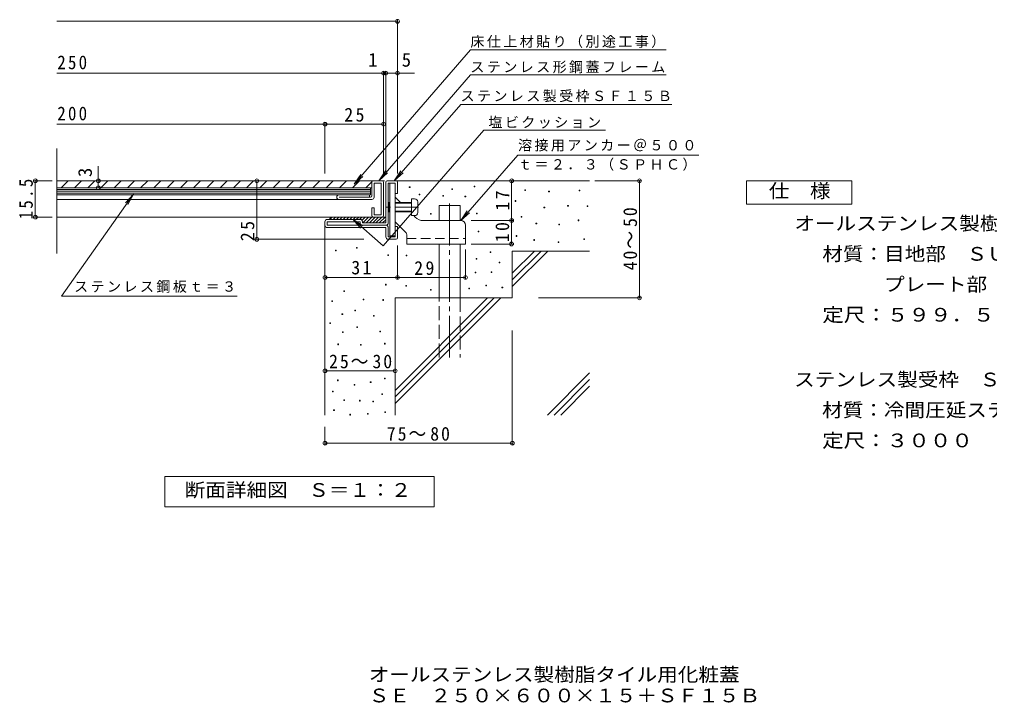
# Model space of a CAD drawing. Units: millimetres, scale not verified. Extents: x -316 to 305, y -274 to 240.
# Drawn here: x -316.5 to 97.8, y -273.5 to 18.1 of the extents above; entities that cross this region are included whole.
import ezdxf
from ezdxf.enums import TextEntityAlignment as Align

# ---------------------------------------------------------------- set-up
doc = ezdxf.new("R2010")
doc.units = ezdxf.units.MM
doc.header["$LTSCALE"] = 2
doc.header["$PDMODE"] = 32
doc.header["$PDSIZE"] = 1.6
for name, pattern in [('CHAIN1', [8, 5, -1, 1, -1]), ('CHAIN2', [12, 9, -1, 1, -1]), ('DASHED2', [3, 2, -1]), ('DASHED3', [4, 3, -1])]:
    doc.linetypes.add(name, pattern=pattern)
for name, color, linetype, lineweight in [('D-0', 7, 'Continuous', 9), ('D-1', 2, 'Continuous', 9), ('D-2', 3, 'Continuous', 9), ('D-3', 3, 'Continuous', 9), ('D-4', 7, 'Continuous', 9), ('D-5', 7, 'Continuous', 9), ('D-6', 6, 'Continuous', 9), ('D-9', 4, 'Continuous', 9), ('D-A', 2, 'Continuous', 9)]:
    doc.layers.add(name, color=color, linetype=linetype, lineweight=lineweight)
doc.layers.add('F-4', color=2, linetype='Continuous')
doc.styles.add('ＭＳ ゴシック', font='')
doc.styles.get('ＭＳ ゴシック').set_extended_font_data('MS Gothic')

msp = doc.modelspace()

# ---------------------------------------------------------------- linework, layer by layer
at = {"layer": 'D-0'}
for points in [[(-149.97, -53.686), (-149.97, -53.386), (-149.67, -53.386), (-149.67, -53.686)], [(-122.283, -53.391), (-122.283, -53.091), (-121.983, -53.091), (-121.983, -53.391)], [(-145.721, -56.846), (-145.721, -56.546), (-145.421, -56.546), (-145.421, -56.846)], [(-135.683, -57.371), (-135.683, -57.071), (-135.383, -57.071), (-135.383, -57.371)], [(-131.795, -54.471), (-131.795, -54.171), (-131.495, -54.171), (-131.495, -54.471)], [(-126.206, -57.706), (-126.206, -57.406), (-125.906, -57.406), (-125.906, -57.706)], [(-100.626, -54.97), (-100.626, -54.67), (-100.326, -54.67), (-100.326, -54.97)], [(-90.475, -55.512), (-90.475, -55.211), (-90.175, -55.211), (-90.175, -55.512)], [(-77.482, -55.105), (-77.482, -54.805), (-77.182, -54.805), (-77.182, -55.105)], [(-104.796, -59.576), (-104.796, -59.275), (-104.496, -59.275), (-104.496, -59.576)], [(-92.467, -62.388), (-92.467, -62.088), (-92.167, -62.088), (-92.167, -62.388)], [(-82.354, -61.602), (-82.354, -61.302), (-82.054, -61.302), (-82.054, -61.602)], [(-73.996, -61.754), (-73.996, -61.454), (-73.696, -61.454), (-73.696, -61.754)], [(-140.948, -65.062), (-140.948, -64.762), (-140.648, -64.762), (-140.648, -65.062)], [(-121.334, -64.931), (-121.334, -64.631), (-121.034, -64.631), (-121.034, -64.931)], [(-102.16, -66.267), (-102.16, -65.967), (-101.86, -65.967), (-101.86, -66.267)], [(-95.889, -69.182), (-95.889, -68.882), (-95.589, -68.882), (-95.589, -69.182)], [(-86.093, -69.652), (-86.093, -69.352), (-85.793, -69.352), (-85.793, -69.652)], [(-77.888, -67.828), (-77.888, -67.528), (-77.588, -67.528), (-77.588, -67.828)], [(-120.55, -72.646), (-120.55, -72.346), (-120.25, -72.346), (-120.25, -72.646)], [(-104.305, -74.511), (-104.305, -74.211), (-104.005, -74.211), (-104.005, -74.511)], [(-96.837, -76.22), (-96.837, -75.92), (-96.536, -75.92), (-96.536, -76.22)], [(-86.395, -77.165), (-86.395, -76.865), (-86.096, -76.865), (-86.096, -77.165)], [(-75.451, -75.814), (-75.451, -75.514), (-75.151, -75.514), (-75.151, -75.814)], [(-181.494, -80.671), (-181.494, -80.371), (-181.194, -80.371), (-181.194, -80.671)], [(-172.505, -79.567), (-172.505, -79.266), (-172.205, -79.266), (-172.205, -79.567)], [(-159.163, -82.643), (-159.163, -82.343), (-158.863, -82.343), (-158.863, -82.643)], [(-151.34, -82.859), (-151.34, -82.559), (-151.04, -82.559), (-151.04, -82.859)], [(-115.488, -81.374), (-115.488, -81.074), (-115.188, -81.074), (-115.188, -81.374)], [(-121.466, -84.226), (-121.466, -83.926), (-121.166, -83.926), (-121.166, -84.226)], [(-111.594, -85.805), (-111.594, -85.505), (-111.293, -85.505), (-111.293, -85.805)], [(-121.861, -90.149), (-121.861, -89.849), (-121.561, -89.849), (-121.561, -90.149)], [(-114.97, -89.921), (-114.97, -89.621), (-114.67, -89.621), (-114.67, -89.921)], [(-160.169, -95.283), (-160.169, -94.983), (-159.868, -94.983), (-159.868, -95.283)], [(-177.94, -98.048), (-177.94, -97.748), (-177.64, -97.748), (-177.64, -98.048)], [(-151.453, -95.803), (-151.453, -95.503), (-151.153, -95.503), (-151.153, -95.803)], [(-140.946, -97.528), (-140.946, -97.228), (-140.646, -97.228), (-140.646, -97.528)], [(-124.626, -96.863), (-124.626, -96.563), (-124.326, -96.563), (-124.326, -96.863)], [(-117.345, -95.662), (-117.345, -95.362), (-117.045, -95.362), (-117.045, -95.662)], [(-110.409, -96.468), (-110.409, -96.168), (-110.109, -96.168), (-110.109, -96.468)], [(-183.103, -102.392), (-183.103, -102.092), (-182.803, -102.092), (-182.803, -102.392)], [(-169.646, -101.602), (-169.646, -101.302), (-169.346, -101.302), (-169.346, -101.602)], [(-161.353, -101.833), (-161.353, -101.533), (-161.053, -101.533), (-161.053, -101.833)], [(-178.73, -107.921), (-178.73, -107.621), (-178.43, -107.621), (-178.43, -107.921)], [(-173.201, -106.341), (-173.201, -106.041), (-172.901, -106.041), (-172.901, -106.341)], [(-183.97, -111.72), (-183.97, -111.42), (-183.67, -111.42), (-183.67, -111.72)], [(-165.302, -108.546), (-165.302, -108.246), (-165.002, -108.246), (-165.002, -108.546)], [(-178.532, -115.622), (-178.532, -115.322), (-178.232, -115.322), (-178.232, -115.622)], [(-172.411, -113.45), (-172.411, -113.149), (-172.111, -113.149), (-172.111, -113.45)], [(-162.538, -115.26), (-162.538, -114.96), (-162.238, -114.96), (-162.238, -115.26)], [(-180.507, -120.756), (-180.507, -120.455), (-180.207, -120.455), (-180.207, -120.756)], [(-170.831, -120.953), (-170.831, -120.653), (-170.531, -120.653), (-170.531, -120.953)], [(-160.586, -120.466), (-160.586, -120.166), (-160.286, -120.166), (-160.286, -120.466)], [(-180.704, -136.122), (-180.704, -135.822), (-180.404, -135.822), (-180.404, -136.122)], [(-166.626, -136.865), (-166.626, -136.565), (-166.326, -136.565), (-166.326, -136.865)], [(-160.563, -135.332), (-160.563, -135.032), (-160.263, -135.032), (-160.263, -135.332)], [(-182.726, -140.861), (-182.726, -140.561), (-182.426, -140.561), (-182.426, -140.861)], [(-173.596, -138.097), (-173.596, -137.797), (-173.296, -137.797), (-173.296, -138.097)], [(-177.916, -144.577), (-177.916, -144.277), (-177.616, -144.277), (-177.616, -144.577)], [(-171.226, -144.81), (-171.226, -144.51), (-170.926, -144.51), (-170.926, -144.81)], [(-165.532, -145.136), (-165.532, -144.836), (-165.232, -144.836), (-165.232, -145.136)], [(-161.748, -142.046), (-161.748, -141.746), (-161.448, -141.746), (-161.448, -142.046)], [(-182.284, -148.921), (-182.284, -148.621), (-181.984, -148.621), (-181.984, -148.921)], [(-175.338, -150.78), (-175.338, -150.48), (-175.038, -150.48), (-175.038, -150.78)], [(-167.811, -150.478), (-167.811, -150.178), (-167.511, -150.178), (-167.511, -150.478)], [(-160.492, -149.688), (-160.492, -149.388), (-160.192, -149.388), (-160.192, -149.688)]]:
    msp.add_lwpolyline(points, close=True, dxfattribs=at)
at = {"layer": 'D-1'}
for p, q in [((-159.995, -68.78), (-159.995, -51.38)), ((-159.395, -50.78), (-155.595, -50.78)), ((-158.996, -68.78), (-158.996, -51.78)), ((-158.996, -51.78), (-155.995, -51.78)), ((-154.996, -51.38), (-154.996, -56.28)), ((-185.996, -69.78), (-185.996, -68.28)), ((-170.995, -67.28), (-184.995, -67.28)), ((-184.995, -69.78), (-184.995, -68.28)), ((-170.995, -68.28), (-184.995, -68.28)), ((-159.996, -69.78), (-184.995, -69.78)), ((-170.995, -68.78), (-170.995, -68.28)), ((-169.995, -68.28), (-169.995, -68.78)), ((-159.995, -68.78), (-169.995, -68.78)), ((-154.996, -70.28), (-155.995, -70.28)), ((-155.995, -74.78), (-155.995, -70.28)), ((-154.996, -75.18), (-154.996, -70.28)), ((-184.995, -70.78), (-159.995, -70.78)), ((-159.995, -74.78), (-159.995, -70.78)), ((-158.996, -70.78), (-158.996, -74.78)), ((-158.996, -74.78), (-155.995, -74.78)), ((-158.995, -75.78), (-155.595, -75.78))]:
    msp.add_line(p, q, dxfattribs=at)
msp.add_lwpolyline([(-154.996, -56.28), (-155.995, -56.28), (-155.995, -51.78)], dxfattribs=at)
for centre, radius, start, end in [((-159.395, -51.38), 0.6, 90, 180), ((-155.595, -51.38), 0.6, 0, 90), ((-184.995, -68.28), 1, 90, 180), ((-184.995, -69.78), 1, 180, 270), ((-170.995, -68.28), 1, 0, 90), ((-169.995, -68.78), 1, 180, 270), ((-159.996, -68.78), 1, 270, 0), ((-159.996, -70.78), 1, 0, 90), ((-158.995, -74.78), 1, 180, 270), ((-155.595, -75.18), 0.6, 270, 0)]:
    msp.add_arc(centre, radius, start, end, dxfattribs=at)
at = {"layer": 'D-2'}
for p, q in [((-300.529, -81.829), (-300.529, -37.04)), ((-161.695, -50.78), (-165.295, -50.78)), ((-164.995, -51.78), (-164.995, -57.78)), ((-161.995, -51.78), (-164.995, -51.78)), ((-161.995, -65.28), (-161.995, -51.78)), ((-160.995, -51.48), (-160.995, -65.58)), ((-166.495, -57.78), (-179.995, -57.78)), ((-166.995, -56.78), (-166.995, -57.78)), ((-300.529, -58.78), (-165.995, -58.78)), ((-161.695, -66.28), (-300.529, -66.28)), ((-165.995, -62.28), (-164.995, -62.28)), ((-165.995, -65.58), (-165.995, -62.28)), ((-164.995, -62.28), (-164.995, -65.28)), ((-164.995, -65.28), (-161.995, -65.28))]:
    msp.add_line(p, q, dxfattribs=at)
at = {"layer": 'D-2', "color": 4}
for p, q in [((-300.529, -53.78), (-165.995, -53.78)), ((-166.495, -53.78), (-166.495, -56.78)), ((-300.529, -54.53), (-166.495, -54.53)), ((-300.529, -55.28), (-166.495, -55.28)), ((-300.529, -56.03), (-166.495, -56.03)), ((-300.529, -56.78), (-166.495, -56.78))]:
    msp.add_line(p, q, dxfattribs=at)
at = {"layer": 'D-2'}
msp.add_lwpolyline([(-300.529, -50.78), (-165.995, -50.78), (-165.995, -57.28)], dxfattribs=at)
for centre, radius, start, end in [((-165.295, -51.48), 0.7, 90, 180), ((-161.695, -51.48), 0.7, 0, 90), ((-179.995, -57.78), 1, 90, 270), ((-166.495, -57.28), 0.5, 270, 0), ((-165.995, -57.78), 1, 270, 0), ((-165.295, -65.58), 0.7, 180, 270), ((-161.695, -65.58), 0.7, 270, 0)]:
    msp.add_arc(centre, radius, start, end, dxfattribs=at)
at = {"layer": 'D-3'}
for p, q in [((-158.295, -51.78), (-158.295, -74.28)), ((-158.295, -51.78), (-155.995, -51.78)), ((-155.995, -51.78), (-155.995, -74.28)), ((-153.696, -60.08), (-155.995, -57.78)), ((-147.46, -66.316), (-148.095, -65.68)), ((-151.581, -72.73), (-155.995, -68.316)), ((-127.995, -67.78), (-143.924, -67.78)), ((-125.996, -69.78), (-125.996, -77.78)), ((-158.295, -74.28), (-155.995, -74.28)), ((-150.995, -74.144), (-150.995, -77.78)), ((-150.995, -77.78), (-125.996, -77.78))]:
    msp.add_line(p, q, dxfattribs=at)
at = {"layer": 'D-3', "linetype": 'CHAIN1'}
msp.add_line((-146.008, -62.08), (-159.742, -62.08), dxfattribs=at)
at = {"layer": 'D-3', "linetype": 'DASHED2'}
msp.add_line((-150.995, -75.48), (-125.996, -75.48), dxfattribs=at)
at = {"layer": 'D-3'}
for centre, radius, start, end in [((-143.924, -62.78), 5, 225, 270), ((-127.995, -69.78), 2, 0, 90), ((-152.995, -74.144), 2, 0, 45.00024)]:
    msp.add_arc(centre, radius, start, end, dxfattribs=at)
at = {"layer": 'D-4'}
for p, q in [((-300.529, 17.293), (-154.996, 17.293)), ((-154.996, -47.689), (-154.996, 17.893)), ((-300.529, -4.846), (-147.778, -4.846)), ((-160.995, -47.689), (-160.995, -4.246)), ((-159.995, -47.689), (-159.995, -4.246)), ((-300.529, -26.596), (-185.995, -26.596)), ((-185.995, -47.689), (-185.995, -25.996)), ((-185.995, -26.596), (-160.995, -26.596)), ((-282.789, -53.78), (-282.789, -44.488)), ((-302.47, -50.78), (-310.297, -50.78)), ((-309.697, -66.28), (-309.697, -50.78)), ((-160.624, -50.78), (-215.692, -50.78)), ((-215.092, -75.78), (-215.092, -50.78)), ((-106.281, -67.78), (-106.281, -50.78)), ((-70.789, -50.78), (-51.058, -50.78)), ((-51.658, -100.78), (-51.658, -50.78)), ((-302.47, -66.28), (-310.297, -66.28)), ((-123.63, -67.78), (-105.681, -67.78)), ((-106.281, -77.78), (-106.281, -67.78)), ((-169.366, -75.78), (-215.692, -75.78)), ((-154.996, -78.374), (-154.996, -92.642)), ((-123.63, -77.78), (-105.681, -77.78)), ((-125.995, -80.145), (-125.995, -92.642)), ((-154.996, -92.042), (-185.995, -92.042)), ((-154.996, -92.042), (-125.995, -92.042)), ((-94.84, -100.78), (-51.058, -100.78)), ((-105.995, -114.755), (-105.995, -163.397)), ((-185.995, -131.904), (-155.995, -131.904)), ((-185.995, -155.78), (-185.995, -163.397)), ((-185.995, -162.797), (-105.995, -162.797))]:
    msp.add_line(p, q, dxfattribs=at)
for p in [(-154.996, 17.293), (-160.995, -4.846), (-159.995, -4.846), (-154.996, -4.846), (-185.995, -26.596), (-160.995, -26.596), (-309.697, -50.78), (-282.789, -50.78), (-282.789, -53.78), (-215.092, -50.78), (-106.281, -50.78), (-51.658, -50.78), (-309.697, -66.28), (-106.281, -67.78), (-215.092, -75.78), (-106.281, -77.78), (-185.995, -92.042), (-154.996, -92.042), (-125.995, -92.042), (-51.658, -100.78), (-185.995, -131.904), (-155.995, -131.904), (-185.995, -162.797), (-105.995, -162.797)]:
    msp.add_point(p, dxfattribs=at)
at = {"layer": 'D-5'}
for p, q in [((-123.891, 5.165), (-173.495, -52.283)), ((-123.891, 5.165), (-40.315, 5.165)), ((-123.891, -5.531), (-162.962, -50.78)), ((-123.891, -5.531), (-40.315, -5.531)), ((-128.025, -18.198), (-156.384, -50.78)), ((-128.025, -18.198), (-37.867, -18.198)), ((-118.126, -29.17), (-161.092, -78.536)), ((-118.126, -29.17), (-66.25, -29.17)), ((-173.495, -52.283), (-170.749, -48.104)), ((-173.495, -52.283), (-169.762, -48.957)), ((-162.962, -50.78), (-160.216, -46.602)), ((-162.962, -50.78), (-159.229, -47.455)), ((-156.384, -50.78), (-153.622, -46.612)), ((-156.384, -50.78), (-152.637, -47.469)), ((-298.502, -100), (-267.811, -56.514)), ((-267.811, -56.514), (-271.203, -60.187)), ((-267.811, -56.514), (-270.136, -60.94)), ((-127.996, -67.78), (-125.233, -63.612)), ((-127.996, -67.78), (-124.249, -64.469)), ((-174.102, -67.212), (-169.934, -69.974)), ((-298.502, -100), (-223.451, -100))]:
    msp.add_line(p, q, dxfattribs=at)
at = {"layer": 'D-5', "color": 2}
for p, q in [((-5.971, -50.78), (39.029, -50.78)), ((-5.971, -60.78), (-5.971, -50.78)), ((39.029, -50.78), (39.029, -60.78)), ((39.029, -60.78), (-5.971, -60.78))]:
    msp.add_line(p, q, dxfattribs=at)
at = {"layer": 'D-5'}
for points in [[(-127.996, -67.78), (-103.646, -39.804), (-26.306, -39.804)], [(-161.092, -78.536), (-174.102, -67.212), (-170.791, -70.959)]]:
    msp.add_lwpolyline(points, dxfattribs=at)
at = {"layer": 'D-5', "color": 2}
msp.add_lwpolyline([(-254.394, -189.969), (-254.394, -176.969), (-139.394, -176.969), (-139.394, -189.969)], close=True, dxfattribs=at)
at = {"layer": 'D-6'}
for p, q in [((-155.595, -50.78), (-72.995, -50.78)), ((-137.295, -61.28), (-128.295, -61.28)), ((-137.295, -67.78), (-137.295, -61.28)), ((-128.295, -67.78), (-128.295, -61.28)), ((-185.995, -69.78), (-185.995, -150.78)), ((-137.295, -100.78), (-137.295, -77.78)), ((-128.295, -100.78), (-128.295, -77.78)), ((-105.995, -80.78), (-72.995, -80.78)), ((-105.995, -80.78), (-105.995, -100.78)), ((-105.995, -90.248), (-96.527, -80.78)), ((-105.995, -93.076), (-93.699, -80.78)), ((-105.995, -95.904), (-90.871, -80.78)), ((-155.995, -100.78), (-155.995, -150.78)), ((-155.995, -100.78), (-105.995, -100.78)), ((-155.995, -140.248), (-116.527, -100.78)), ((-155.995, -143.076), (-113.699, -100.78)), ((-155.995, -145.904), (-110.871, -100.78)), ((-90.989, -150.78), (-72.995, -132.786)), ((-88.161, -150.78), (-72.995, -135.614)), ((-85.333, -150.78), (-72.995, -138.443))]:
    msp.add_line(p, q, dxfattribs=at)
at = {"layer": 'D-6', "linetype": 'CHAIN2'}
msp.add_line((-132.795, -60.464), (-132.795, -126.28), dxfattribs=at)
at = {"layer": 'D-6', "linetype": 'DASHED3'}
for p, q in [((-137.295, -126.28), (-137.295, -100.78)), ((-128.295, -100.78), (-128.295, -126.28))]:
    msp.add_line(p, q, dxfattribs=at)
at = {"layer": 'D-9'}
for p, q in [((-182.919, -66.28), (-183.919, -67.28)), ((-182.995, -66.28), (-159.995, -66.28)), ((-181.505, -66.28), (-182.505, -67.28)), ((-180.091, -66.28), (-181.09, -67.28)), ((-178.676, -66.28), (-179.676, -67.28)), ((-177.262, -66.28), (-178.262, -67.28)), ((-175.848, -66.28), (-176.848, -67.28)), ((-174.434, -66.28), (-175.434, -67.28)), ((-173.019, -66.28), (-174.019, -67.28)), ((-171.605, -66.28), (-172.605, -67.28)), ((-170.191, -66.28), (-171.191, -67.28)), ((-168.777, -66.28), (-170.188, -67.691)), ((-167.363, -66.28), (-169.862, -68.78)), ((-165.948, -66.28), (-168.448, -68.78)), ((-164.534, -66.28), (-167.034, -68.78)), ((-163.12, -66.28), (-165.62, -68.78)), ((-161.706, -66.28), (-164.206, -68.78)), ((-160.291, -66.28), (-162.791, -68.78)), ((-159.995, -67.398), (-161.377, -68.78))]:
    msp.add_line(p, q, dxfattribs=at)
msp.add_arc((-182.995, -67.28), 1, 90, 180, dxfattribs=at)
at = {"layer": 'D-A'}
for p, q in [((-298.651, -53.78), (-295.651, -50.78)), ((-292.994, -53.78), (-289.994, -50.78)), ((-287.337, -53.78), (-284.337, -50.78)), ((-281.68, -53.78), (-278.681, -50.78)), ((-276.023, -53.78), (-273.024, -50.78)), ((-270.367, -53.78), (-267.367, -50.78)), ((-264.71, -53.78), (-261.71, -50.78)), ((-259.053, -53.78), (-256.053, -50.78)), ((-253.396, -53.78), (-250.396, -50.78)), ((-247.739, -53.78), (-244.739, -50.78)), ((-242.082, -53.78), (-239.083, -50.78)), ((-236.425, -53.78), (-233.426, -50.78)), ((-230.769, -53.78), (-227.769, -50.78)), ((-225.112, -53.78), (-222.112, -50.78)), ((-219.455, -53.78), (-216.455, -50.78)), ((-213.798, -53.78), (-210.798, -50.78)), ((-208.141, -53.78), (-205.141, -50.78)), ((-202.484, -53.78), (-199.484, -50.78)), ((-196.827, -53.78), (-193.828, -50.78)), ((-191.17, -53.78), (-188.171, -50.78)), ((-185.514, -53.78), (-182.514, -50.78)), ((-179.857, -53.78), (-176.857, -50.78)), ((-174.2, -53.78), (-171.2, -50.78)), ((-168.543, -53.78), (-165.995, -51.232))]:
    msp.add_line(p, q, dxfattribs=at)
at = {"layer": 'D-A', "color": 7}
for p, q in [((-158.295, -60.33), (-158.996, -60.33)), ((-158.295, -60.08), (-158.746, -60.08)), ((-148.996, -60.08), (-155.995, -60.08)), ((-148.996, -60.33), (-155.995, -60.33)), ((-146.396, -64.38), (-146.396, -59.78)), ((-158.746, -64.08), (-158.996, -63.83)), ((-158.295, -63.83), (-158.996, -63.83)), ((-158.295, -64.08), (-158.746, -64.08)), ((-148.996, -63.83), (-155.995, -63.83)), ((-148.996, -64.08), (-155.995, -64.08)), ((-147.696, -65.68), (-148.996, -65.68))]:
    msp.add_line(p, q, dxfattribs=at)
for points in [[(-158.746, -64.08), (-158.746, -60.08), (-158.996, -60.33)], [(-147.696, -58.48), (-148.996, -58.48), (-148.996, -65.68)]]:
    msp.add_lwpolyline(points, dxfattribs=at)
for centre, start, end in [((-147.696, -59.78), 0, 90), ((-147.696, -64.38), 270, 0)]:
    msp.add_arc(centre, 1.3, start, end, dxfattribs=at)

# ---------------------------------------------------------------- texts
at = {"layer": 'D-4', "color": 2, "style": 'ＭＳ ゴシック'}
for s, p in [('1', (-167.584, -3.846)), ('5', (-153.213, -3.846))]:
    msp.add_text(s, height=5.865, dxfattribs=at).set_placement(p, align=Align.BOTTOM_LEFT)
msp.add_text('3', height=5.865, rotation=90, dxfattribs=at).set_placement((-283.789, -49.194), align=Align.BOTTOM_LEFT)
at = {"layer": 'D-4', "color": 2, "char_height": 5.865, "attachment_point": 7, "style": 'ＭＳ ゴシック'}
for s, insert in [('\\T1.27;\\W0.9;250', (-300.3, -3.254)), ('\\T1.27;\\W0.9;200', (-300.3, -25.061)), ('\\T1.27;\\W0.95;25', (-177.745, -25.596)), ('\\T1.27;\\W0.95;31', (-174.745, -90.842)), ('\\T1.22;\\W0.95;25～30', (-184.245, -130.904)), ('\\T1.22;\\W0.95;75～80', (-159.569, -161.797))]:
    msp.add_mtext(s, dxfattribs=dict(at, insert=insert))
for s, insert, rotation in [('\\T1.28;\\W0.9;15.5', (-310.697, -67.28), 90), ('\\T1.27;\\W0.95;17', (-107.281, -63.53), 90), ('\\T1.22;\\W0.95;40～50', (-52.658, -89.03), 90), ('\\T1.27;\\W0.95;25', (-216.092, -76.553), 90), ('\\T1.27;\\W0.95;10', (-107.281, -77.03), 90), ('\\T1.27;\\W0.95;29', (-147.879, -91.042), 0.001)]:
    msp.add_mtext(s, dxfattribs=dict(at, insert=insert, rotation=rotation))
at = {"layer": 'D-5', "color": 2, "style": 'ＭＳ ゴシック'}
for s, width, p in [('仕\u3000様', 1.1, (3.529, -59.78)), ('オールステンレス製樹脂タイル用化粧蓋\u3000ＳＥ\u3000２５０×６００×１５', 1.1, (14.447, -73.675)), ('材質：目地部\u3000ＳＵＳ３０４\u3000ｔ＝１．０', 1.1, (26.389, -86.675)), ('\u3000\u3000\u3000プレート部\u3000ＳＵＳ３０４（ｔ＝３）', 1.1, (26.389, -99.675)), ('定尺：５９９．５', 1.15, (26.389, -112.675)), ('ステンレス製受枠\u3000ＳＦ１５Ｂ', 1.1, (14.357, -140.317)), ('材質：冷間圧延ステンレス鋼板（ＳＵＳ３０４－２Ｂ）', 1.1, (26.299, -153.317)), ('定尺：３０００', 1.15, (26.299, -166.317)), ('断面詳細図\u3000Ｓ＝１：２', 1.1, (-245.894, -187.469))]:
    msp.add_text(s, height=5.865, dxfattribs=dict(at, width=width)).set_placement(p, align=Align.BOTTOM_LEFT)
at = {"layer": 'D-5', "char_height": 4.399, "attachment_point": 7, "style": 'ＭＳ ゴシック'}
for s, insert in [('\\T1.17;床仕上材貼り（別途工事）', (-123.891, 5.888)), ('\\T1.17;ステンレス形鋼蓋フレーム', (-123.891, -4.918)), ('\\T1.17;ステンレス製受枠ＳＦ１５Ｂ', (-128.098, -17.246)), ('\\T1.17;塩ビクッション', (-116.2, -28.466)), ('\\T1.17;溶接用アンカー＠５００', (-103.558, -38.311)), ('\\T1.17;ｔ＝２．３（ＳＰＨＣ）', (-103.558, -46.556)), ('\\T1.17;ステンレス鋼板ｔ＝３', (-293.104, -98.624))]:
    msp.add_mtext(s, dxfattribs=dict(at, insert=insert))
at = {"layer": 'F-4', "style": 'ＭＳ ゴシック', "width": 1.1}
for s, p in [('オールステンレス製樹脂タイル用化粧蓋', (-167.324, -266.258)), ('ＳＥ\u3000２５０×６００×１５＋ＳＦ１５Ｂ', (-167.324, -275.19))]:
    msp.add_text(s, height=5.865, dxfattribs=at).set_placement(p, align=Align.BOTTOM_LEFT)

doc.saveas('drawing.dxf')
